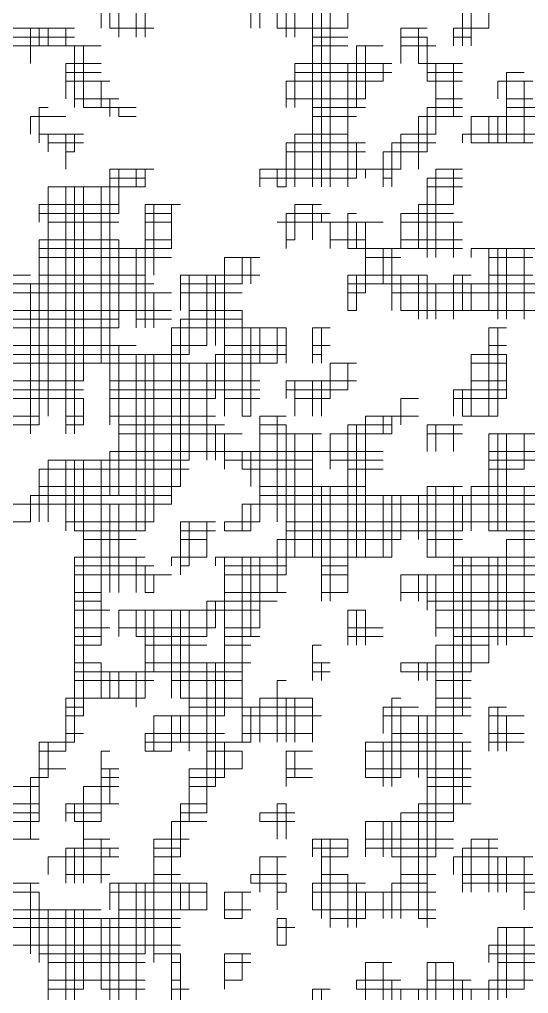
# Model space of a CAD drawing. Header units: millimetres. Extents: x 13268 to 164478, y 289082 to 363688.
# Drawn here: x 82466 to 83671, y 348846 to 351152 of the extents above; entities that cross this region are included whole.
import ezdxf

# ---------------------------------------------------------------- set-up
doc = ezdxf.new("R2010")
doc.units = ezdxf.units.MM

# ---------------------------------------------------------------- blocks, each defined once
blk = doc.blocks.new('A$C010A7659')
at = {"lineweight": 0}
for points in [[(2086.64, 2600.02), (2086.64, 2368.17)], [(2061.8, 2583.46), (2061.8, 2508.94)], [(2078.36, 2583.46), (2078.36, 2368.17)], [(2078.36, 2583.46), (2078.36, 2508.94)], [(2020.4, 2575.18), (2020.4, 2517.22)], [(2028.68, 2575.18), (2028.68, 2517.22)], [(2028.68, 2575.18), (2028.68, 2517.22)], [(2045.24, 2575.18), (2045.24, 2517.22)], [(2053.52, 2575.18), (2053.52, 2508.94)], [(2053.52, 2575.18), (2053.52, 2508.94)], [(2111.48, 2566.9), (2111.48, 2517.22)], [(2219.13, 2566.9), (2219.13, 2500.66)], [(2227.41, 2566.9), (2227.41, 2508.94)], [(2227.41, 2566.9), (2227.41, 2500.66)], [(2243.97, 2566.9), (2243.97, 2517.22)], [(2086.64, 2550.34), (2086.64, 2368.17)], [(2094.92, 2550.34), (2094.92, 2368.17)], [(1879.64, 2542.06), (1879.64, 2517.22)], [(1887.92, 2542.06), (1887.92, 2517.22)], [(1896.2, 2542.06), (1896.2, 2508.94)], [(1896.2, 2542.06), (1896.2, 2508.94)], [(1912.76, 2542.06), (1912.76, 2508.94)], [(1921.04, 2542.06), (1921.04, 2517.22)], [(1921.04, 2542.06), (1921.04, 2508.94)], [(1763.71, 2517.22), (1854.79, 2517.22)], [(1763.71, 2517.22), (1813.39, 2517.22)], [(1813.39, 2517.22), (1813.39, 2484.1)], [(1821.67, 2517.22), (1821.67, 2500.66)], [(1821.67, 2517.22), (1821.67, 2500.66)], [(1829.95, 2517.22), (1829.95, 2500.66)], [(1829.95, 2517.22), (1854.79, 2517.22)], [(1846.51, 2517.22), (1846.51, 2500.66)], [(1846.51, 2517.22), (1846.51, 2500.66)], [(1887.92, 2517.22), (1929.32, 2517.22)], [(1896.2, 2517.22), (1921.04, 2517.22)], [(2045.24, 2517.22), (2111.48, 2517.22)], [(2053.52, 2517.22), (2111.48, 2517.22)], [(2161.17, 2517.22), (2161.17, 2484.1)], [(2161.17, 2517.22), (2161.17, 2500.66)], [(2161.17, 2517.22), (2186.01, 2517.22)], [(2177.73, 2517.22), (2177.73, 2484.1)], [(2210.85, 2517.22), (2210.85, 2500.66)], [(2210.85, 2517.22), (2243.97, 2517.22)], [(2210.85, 2517.22), (2243.97, 2517.22)], [(1788.55, 2508.94), (1854.79, 2508.94)], [(2078.36, 2508.94), (2111.48, 2508.94)], [(2161.17, 2508.94), (2186.01, 2508.94)], [(2186.01, 2508.94), (2186.01, 2484.1)], [(2210.85, 2508.94), (2227.41, 2508.94)], [(1796.83, 2500.66), (1821.67, 2500.66)], [(1796.83, 2500.66), (1854.79, 2500.66)], [(1854.79, 2500.66), (1854.79, 2442.7)], [(1854.79, 2500.66), (1879.64, 2500.66)], [(1863.07, 2500.66), (1863.07, 2442.7)], [(1863.07, 2500.66), (1863.07, 2442.7)], [(2078.36, 2500.66), (2078.36, 2442.7)], [(2078.36, 2500.66), (2111.48, 2500.66)], [(2078.36, 2500.66), (2111.48, 2500.66)], [(2119.77, 2500.66), (2119.77, 2442.7)], [(2119.77, 2500.66), (2144.61, 2500.66)], [(2128.05, 2500.66), (2128.05, 2467.54)], [(2128.05, 2500.66), (2128.05, 2450.98)], [(2161.17, 2500.66), (2194.29, 2500.66)], [(2161.17, 2500.66), (2194.29, 2500.66)], [(2186.01, 2500.66), (2186.01, 2467.54)], [(1846.51, 2484.1), (1846.51, 2450.98)], [(1846.51, 2484.1), (1879.64, 2484.1)], [(1846.51, 2484.1), (1879.64, 2484.1)], [(2061.8, 2484.1), (2061.8, 2442.7)], [(2061.8, 2484.1), (2152.89, 2484.1)], [(2061.8, 2484.1), (2111.48, 2484.1)], [(2111.48, 2484.1), (2111.48, 2434.42)], [(2111.48, 2484.1), (2111.48, 2368.17)], [(2111.48, 2484.1), (2152.89, 2484.1)], [(2144.61, 2484.1), (2144.61, 2467.54)], [(2177.73, 2484.1), (2219.13, 2484.1)], [(2186.01, 2484.1), (2219.13, 2484.1)], [(2194.29, 2484.1), (2194.29, 2417.86)], [(2210.85, 2484.1), (2210.85, 2434.42)], [(2210.85, 2484.1), (2210.85, 2434.42)], [(1846.51, 2475.82), (1846.51, 2450.98)], [(1846.51, 2475.82), (1879.64, 2475.82)], [(2061.8, 2475.82), (2152.89, 2475.82)], [(2186.01, 2475.82), (2219.13, 2475.82)], [(2260.53, 2475.82), (2260.53, 2409.58)], [(2260.53, 2475.82), (2260.53, 2442.7)], [(2260.53, 2475.82), (2277.09, 2475.82)], [(1846.51, 2467.54), (1887.92, 2467.54)], [(1846.51, 2467.54), (1879.64, 2467.54)], [(1879.64, 2467.54), (1879.64, 2442.7)], [(1879.64, 2467.54), (1879.64, 2442.7)], [(2053.52, 2467.54), (2053.52, 2442.7)], [(2053.52, 2467.54), (2128.05, 2467.54)], [(2061.8, 2467.54), (2144.61, 2467.54)], [(2186.01, 2467.54), (2219.13, 2467.54)], [(2194.29, 2467.54), (2219.13, 2467.54)], [(2252.25, 2467.54), (2252.25, 2450.98)], [(2252.25, 2467.54), (2285.37, 2467.54)], [(2252.25, 2467.54), (2285.37, 2467.54)], [(2277.09, 2467.54), (2277.09, 2409.58)], [(1854.79, 2450.98), (1896.2, 2450.98)], [(1887.92, 2450.98), (1887.92, 2434.42)], [(2053.52, 2450.98), (2128.05, 2450.98)], [(2194.29, 2450.98), (2219.13, 2450.98)], [(2260.53, 2450.98), (2285.37, 2450.98)], [(1813.39, 2434.42), (1813.39, 2417.86)], [(1813.39, 2434.42), (1829.95, 2434.42)], [(1813.39, 2434.42), (1846.51, 2434.42)], [(1821.67, 2442.7), (1821.67, 2409.58)], [(1821.67, 2442.7), (1821.67, 2409.58)], [(1821.67, 2442.7), (1829.95, 2442.7)], [(1821.67, 2442.7), (1829.95, 2442.7)], [(1863.07, 2442.7), (1896.2, 2442.7)], [(1887.92, 2442.7), (1912.76, 2442.7)], [(1896.2, 2442.7), (1896.2, 2434.42)], [(1896.2, 2442.7), (1896.2, 2434.42)], [(1896.2, 2434.42), (1912.76, 2434.42)], [(2078.36, 2442.7), (2119.77, 2442.7)], [(2078.36, 2442.7), (2128.05, 2442.7)], [(2078.36, 2434.42), (2078.36, 2368.17)], [(2078.36, 2434.42), (2111.48, 2434.42)], [(2078.36, 2434.42), (2119.77, 2434.42)], [(2177.73, 2434.42), (2177.73, 2384.74)], [(2177.73, 2434.42), (2210.85, 2434.42)], [(2186.01, 2442.7), (2186.01, 2409.58)], [(2186.01, 2442.7), (2219.13, 2442.7)], [(2186.01, 2442.7), (2219.13, 2442.7)], [(2186.01, 2434.42), (2186.01, 2401.3)], [(2186.01, 2434.42), (2219.13, 2434.42)], [(2227.41, 2434.42), (2227.41, 2409.58)], [(2227.41, 2434.42), (2227.41, 2409.58)], [(2227.41, 2434.42), (2351.61, 2434.42)], [(2243.97, 2434.42), (2243.97, 2409.58)], [(2243.97, 2434.42), (2243.97, 2409.58)], [(2252.25, 2434.42), (2252.25, 2409.58)], [(2260.53, 2442.7), (2318.49, 2442.7)], [(2260.53, 2442.7), (2285.37, 2442.7)], [(2260.53, 2434.42), (2260.53, 2409.58)], [(2260.53, 2434.42), (2326.77, 2434.42)], [(1821.67, 2417.86), (1863.07, 2417.86)], [(1829.95, 2417.86), (1829.95, 2401.3)], [(1846.51, 2417.86), (1846.51, 2384.74)], [(1846.51, 2417.86), (1846.51, 2384.74)], [(1854.79, 2417.86), (1854.79, 2401.3)], [(2061.8, 2417.86), (2061.8, 2368.17)], [(2061.8, 2417.86), (2111.48, 2417.86)], [(2161.17, 2417.86), (2161.17, 2384.74)], [(2161.17, 2417.86), (2194.29, 2417.86)], [(2219.13, 2417.86), (2219.13, 2409.58)], [(2219.13, 2417.86), (2351.61, 2417.86)], [(1829.95, 2409.58), (1863.07, 2409.58)], [(1829.95, 2409.58), (1863.07, 2409.58)], [(2053.52, 2409.58), (2053.52, 2368.17)], [(2053.52, 2409.58), (2053.52, 2368.17)], [(2053.52, 2409.58), (2128.05, 2409.58)], [(2053.52, 2409.58), (2119.77, 2409.58)], [(2111.48, 2409.58), (2111.48, 2368.17)], [(2119.77, 2409.58), (2119.77, 2376.46)], [(2152.89, 2409.58), (2152.89, 2376.46)], [(2152.89, 2409.58), (2161.17, 2409.58)], [(2161.17, 2409.58), (2186.01, 2409.58)], [(2161.17, 2409.58), (2194.29, 2409.58)], [(2227.41, 2409.58), (2285.37, 2409.58)], [(1846.51, 2401.3), (1854.79, 2401.3)], [(2053.52, 2401.3), (2128.05, 2401.3)], [(2144.61, 2401.3), (2144.61, 2368.17)], [(2144.61, 2401.3), (2161.17, 2401.3)], [(2152.89, 2401.3), (2152.89, 2368.17)], [(2161.17, 2401.3), (2186.01, 2401.3)], [(1887.92, 2384.74), (1887.92, 2144.61)], [(1887.92, 2384.74), (1929.32, 2384.74)], [(1896.2, 2384.74), (1896.2, 2351.61)], [(1896.2, 2384.74), (1896.2, 2343.33)], [(1896.2, 2384.74), (1921.04, 2384.74)], [(1912.76, 2384.74), (1912.76, 2368.17)], [(1921.04, 2384.74), (1921.04, 2376.46)], [(1921.04, 2384.74), (1921.04, 2368.17)], [(2028.68, 2384.74), (2028.68, 2368.17)], [(2028.68, 2384.74), (2128.05, 2384.74)], [(2045.24, 2384.74), (2045.24, 2368.17)], [(2045.24, 2384.74), (2128.05, 2384.74)], [(2128.05, 2384.74), (2128.05, 2376.46)], [(2128.05, 2384.74), (2161.17, 2384.74)], [(2128.05, 2384.74), (2161.17, 2384.74)], [(2194.29, 2384.74), (2194.29, 2301.93)], [(2194.29, 2384.74), (2219.13, 2384.74)], [(2210.85, 2384.74), (2210.85, 2351.61)], [(2210.85, 2384.74), (2210.85, 2351.61)], [(1887.92, 2376.46), (1921.04, 2376.46)], [(2028.68, 2376.46), (2119.77, 2376.46)], [(2144.61, 2376.46), (2152.89, 2376.46)], [(2186.01, 2376.46), (2186.01, 2301.93)], [(2186.01, 2376.46), (2219.13, 2376.46)], [(1829.95, 2368.17), (1829.95, 2152.89)], [(1829.95, 2368.17), (1912.76, 2368.17)], [(1846.51, 2368.17), (1846.51, 2136.33)], [(1846.51, 2368.17), (1846.51, 2144.61)], [(1846.51, 2368.17), (1921.04, 2368.17)], [(1854.79, 2368.17), (1854.79, 2177.73)], [(1863.07, 2368.17), (1863.07, 2202.57)], [(1863.07, 2368.17), (1863.07, 2186.01)], [(1879.64, 2368.17), (1879.64, 2202.57)], [(1879.64, 2368.17), (1879.64, 2202.57)], [(2045.24, 2368.17), (2053.52, 2368.17)], [(2186.01, 2368.17), (2186.01, 2310.21)], [(2186.01, 2368.17), (2219.13, 2368.17)], [(2186.01, 2368.17), (2219.13, 2368.17)], [(1821.67, 2351.61), (1821.67, 2335.05)], [(1821.67, 2351.61), (1821.67, 2343.33)], [(1821.67, 2351.61), (1896.2, 2351.61)], [(1821.67, 2351.61), (1896.2, 2351.61)], [(1921.04, 2351.61), (1921.04, 2285.37)], [(1921.04, 2351.61), (1954.16, 2351.61)], [(1929.32, 2351.61), (1929.32, 2285.37)], [(1929.32, 2351.61), (1954.16, 2351.61)], [(1945.88, 2351.61), (1945.88, 2343.33)], [(1945.88, 2351.61), (1945.88, 2310.21)], [(2061.8, 2351.61), (2061.8, 2318.49)], [(2061.8, 2351.61), (2086.64, 2351.61)], [(2078.36, 2351.61), (2078.36, 2318.49)], [(2078.36, 2351.61), (2078.36, 2318.49)], [(2177.73, 2351.61), (2177.73, 2310.21)], [(2177.73, 2351.61), (2210.85, 2351.61)], [(2177.73, 2351.61), (2210.85, 2351.61)], [(1821.67, 2343.33), (1896.2, 2343.33)], [(1921.04, 2343.33), (1921.04, 2235.69)], [(1921.04, 2343.33), (1945.88, 2343.33)], [(2053.52, 2343.33), (2053.52, 2310.21)], [(2053.52, 2343.33), (2053.52, 2318.49)], [(2053.52, 2343.33), (2094.92, 2343.33)], [(2086.64, 2343.33), (2086.64, 2335.05)], [(2086.64, 2343.33), (2086.64, 2335.05)], [(2111.48, 2343.33), (2111.48, 2310.21)], [(2111.48, 2343.33), (2111.48, 2310.21)], [(2111.48, 2343.33), (2119.77, 2343.33)], [(2161.17, 2343.33), (2161.17, 2310.21)], [(2161.17, 2343.33), (2210.85, 2343.33)], [(1829.95, 2335.05), (1896.2, 2335.05)], [(1829.95, 2335.05), (1896.2, 2335.05)], [(1921.04, 2335.05), (1945.88, 2335.05)], [(1921.04, 2335.05), (1945.88, 2335.05)], [(2045.24, 2335.05), (2128.05, 2335.05)], [(2053.52, 2335.05), (2086.64, 2335.05)], [(2094.92, 2335.05), (2094.92, 2310.21)], [(2094.92, 2335.05), (2144.61, 2335.05)], [(2119.77, 2335.05), (2119.77, 2310.21)], [(2128.05, 2335.05), (2128.05, 2318.49)], [(2128.05, 2335.05), (2128.05, 2268.81)], [(2161.17, 2335.05), (2161.17, 2310.21)], [(2161.17, 2335.05), (2219.13, 2335.05)], [(2161.17, 2335.05), (2210.85, 2335.05)], [(2210.85, 2335.05), (2210.85, 2301.93)], [(2210.85, 2335.05), (2210.85, 2301.93)], [(1821.67, 2318.49), (1821.67, 2152.89)], [(1821.67, 2318.49), (1896.2, 2318.49)], [(1896.2, 2318.49), (1896.2, 2235.69)], [(1921.04, 2318.49), (1945.88, 2318.49)], [(2053.52, 2318.49), (2061.8, 2318.49)], [(2094.92, 2318.49), (2128.05, 2318.49)], [(2161.17, 2318.49), (2219.13, 2318.49)], [(1821.67, 2310.21), (1821.67, 2285.37)], [(1821.67, 2310.21), (1945.88, 2310.21)], [(1821.67, 2310.21), (1945.88, 2310.21)], [(1896.2, 2310.21), (1896.2, 2243.97)], [(1912.76, 2310.21), (1912.76, 2235.69)], [(2111.48, 2310.21), (2128.05, 2310.21)], [(2128.05, 2310.21), (2128.05, 2277.09)], [(2128.05, 2310.21), (2161.17, 2310.21)], [(2144.61, 2310.21), (2144.61, 2277.09)], [(2152.89, 2310.21), (2152.89, 2252.25)], [(2152.89, 2310.21), (2152.89, 2277.09)], [(2161.17, 2310.21), (2219.13, 2310.21)], [(2186.01, 2310.21), (2219.13, 2310.21)], [(2227.41, 2310.21), (2227.41, 2301.93)], [(2227.41, 2310.21), (2310.21, 2310.21)], [(2243.97, 2310.21), (2243.97, 2252.25)], [(2243.97, 2310.21), (2243.97, 2285.37)], [(2243.97, 2310.21), (2318.49, 2310.21)], [(2252.25, 2310.21), (2252.25, 2243.97)], [(2260.53, 2310.21), (2260.53, 2243.97)], [(2260.53, 2310.21), (2260.53, 2243.97)], [(2277.09, 2310.21), (2277.09, 2243.97)], [(1821.67, 2301.93), (1945.88, 2301.93)], [(1995.56, 2301.93), (1995.56, 2152.89)], [(1995.56, 2301.93), (1995.56, 2169.45)], [(1995.56, 2301.93), (2028.68, 2301.93)], [(2012.12, 2301.93), (2012.12, 2277.09)], [(2012.12, 2301.93), (2012.12, 2277.09)], [(2020.4, 2301.93), (2020.4, 2277.09)], [(2128.05, 2301.93), (2161.17, 2301.93)], [(2243.97, 2301.93), (2285.37, 2301.93)], [(1747.15, 2285.37), (1813.39, 2285.37)], [(1821.67, 2285.37), (1921.04, 2285.37)], [(1821.67, 2285.37), (1921.04, 2285.37)], [(1954.16, 2285.37), (1954.16, 2252.25)], [(1954.16, 2285.37), (2028.68, 2285.37)], [(1962.44, 2285.37), (1962.44, 2210.85)], [(1979, 2285.37), (1979, 2219.13)], [(1979, 2285.37), (1979, 2219.13)], [(1987.28, 2285.37), (1987.28, 2219.13)], [(1987.28, 2285.37), (2028.68, 2285.37)], [(2111.48, 2285.37), (2111.48, 2252.25)], [(2111.48, 2285.37), (2186.01, 2285.37)], [(2119.77, 2285.37), (2119.77, 2252.25)], [(2119.77, 2285.37), (2161.17, 2285.37)], [(2161.17, 2285.37), (2161.17, 2252.25)], [(2161.17, 2285.37), (2161.17, 2252.25)], [(2177.73, 2285.37), (2177.73, 2243.97)], [(2186.01, 2285.37), (2186.01, 2243.97)], [(2210.85, 2285.37), (2210.85, 2252.25)], [(2210.85, 2285.37), (2210.85, 2243.97)], [(2210.85, 2285.37), (2227.41, 2285.37)], [(2219.13, 2285.37), (2219.13, 2252.25)], [(2243.97, 2285.37), (2285.37, 2285.37)], [(2243.97, 2285.37), (2285.37, 2285.37)], [(1556.7, 2277.09), (1929.32, 2277.09)], [(1747.15, 2277.09), (1921.04, 2277.09)], [(1813.39, 2277.09), (1813.39, 2136.33)], [(1821.67, 2277.09), (1821.67, 2144.61)], [(1921.04, 2277.09), (1921.04, 2235.69)], [(1954.16, 2277.09), (2012.12, 2277.09)], [(1954.16, 2277.09), (2012.12, 2277.09)], [(2111.48, 2277.09), (2111.48, 2252.25)], [(2111.48, 2277.09), (2128.05, 2277.09)], [(2111.48, 2277.09), (2227.41, 2277.09)], [(2152.89, 2277.09), (2318.49, 2277.09)], [(2186.01, 2277.09), (2186.01, 2243.97)], [(2194.29, 2277.09), (2194.29, 2243.97)], [(2227.41, 2277.09), (2227.41, 2252.25)], [(2227.41, 2277.09), (2227.41, 2252.25)], [(2243.97, 2277.09), (2243.97, 2252.25)], [(2243.97, 2277.09), (2293.65, 2277.09)], [(1664.35, 2268.81), (1945.88, 2268.81)], [(1929.32, 2268.81), (1929.32, 2235.69)], [(1954.16, 2268.81), (2012.12, 2268.81)], [(2111.48, 2268.81), (2128.05, 2268.81)], [(2152.89, 2268.81), (2318.49, 2268.81)], [(1664.35, 2252.25), (1945.88, 2252.25)], [(1722.31, 2252.25), (1945.88, 2252.25)], [(1962.44, 2252.25), (2012.12, 2252.25)], [(1962.44, 2252.25), (2012.12, 2252.25)], [(2012.12, 2252.25), (2012.12, 2152.89)], [(2111.48, 2252.25), (2119.77, 2252.25)], [(2161.17, 2252.25), (2318.49, 2252.25)], [(2177.73, 2252.25), (2210.85, 2252.25)], [(2252.25, 2252.25), (2318.49, 2252.25)], [(1730.59, 2243.97), (1896.2, 2243.97)], [(1912.76, 2243.97), (1945.88, 2243.97)], [(1954.16, 2243.97), (1954.16, 2103.2)], [(1954.16, 2243.97), (1954.16, 2086.64)], [(1954.16, 2243.97), (2012.12, 2243.97)], [(1788.55, 2235.69), (1896.2, 2235.69)], [(1788.55, 2235.69), (1896.2, 2235.69)], [(1945.88, 2235.69), (1945.88, 2078.36)], [(1945.88, 2235.69), (2053.52, 2235.69)], [(1945.88, 2235.69), (2012.12, 2235.69)], [(2012.12, 2235.69), (2012.12, 2152.89)], [(2020.4, 2235.69), (2020.4, 2152.89)], [(2028.68, 2235.69), (2028.68, 2202.57)], [(2028.68, 2235.69), (2028.68, 2202.57)], [(2045.24, 2235.69), (2045.24, 2202.57)], [(2053.52, 2235.69), (2053.52, 2202.57)], [(2078.36, 2235.69), (2078.36, 2202.57)], [(2078.36, 2235.69), (2094.92, 2235.69)], [(2086.64, 2235.69), (2086.64, 2210.85)], [(2086.64, 2235.69), (2086.64, 2202.57)], [(2243.97, 2235.69), (2243.97, 2152.89)], [(2243.97, 2235.69), (2260.53, 2235.69)], [(2252.25, 2235.69), (2252.25, 2152.89)], [(1796.83, 2219.13), (1912.76, 2219.13)], [(1896.2, 2219.13), (1896.2, 2078.36)], [(1896.2, 2219.13), (1896.2, 2136.33)], [(1945.88, 2219.13), (1979, 2219.13)], [(1995.56, 2219.13), (2053.52, 2219.13)], [(2078.36, 2219.13), (2078.36, 2202.57)], [(2078.36, 2219.13), (2094.92, 2219.13)], [(2243.97, 2219.13), (2243.97, 2152.89)], [(2243.97, 2219.13), (2260.53, 2219.13)], [(1796.83, 2210.85), (1962.44, 2210.85)], [(1796.83, 2210.85), (1921.04, 2210.85)], [(1912.76, 2210.85), (1912.76, 2045.24)], [(1921.04, 2210.85), (1921.04, 2053.52)], [(1921.04, 2210.85), (1921.04, 2045.24)], [(1929.32, 2210.85), (1929.32, 2053.52)], [(1945.88, 2210.85), (1945.88, 2070.08)], [(1945.88, 2210.85), (1962.44, 2210.85)], [(1987.28, 2210.85), (1987.28, 2169.45)], [(1987.28, 2210.85), (2053.52, 2210.85)], [(1995.56, 2210.85), (2053.52, 2210.85)], [(2078.36, 2210.85), (2086.64, 2210.85)], [(2078.36, 2210.85), (2086.64, 2210.85)], [(2227.41, 2210.85), (2227.41, 2152.89)], [(2227.41, 2210.85), (2260.53, 2210.85)], [(2243.97, 2210.85), (2260.53, 2210.85)], [(2260.53, 2210.85), (2260.53, 2169.45)], [(1788.55, 2202.57), (1863.07, 2202.57)], [(1796.83, 2202.57), (2045.24, 2202.57)], [(1887.92, 2202.57), (2028.68, 2202.57)], [(1962.44, 2202.57), (1962.44, 2111.48)], [(1979, 2202.57), (1979, 2152.89)], [(1979, 2202.57), (1979, 2111.48)], [(2094.92, 2202.57), (2094.92, 2169.45)], [(2094.92, 2202.57), (2119.77, 2202.57)], [(2111.48, 2202.57), (2111.48, 2177.73)], [(2111.48, 2202.57), (2111.48, 2177.73)], [(2111.48, 2202.57), (2119.77, 2202.57)], [(2227.41, 2202.57), (2227.41, 2152.89)], [(2227.41, 2202.57), (2260.53, 2202.57)], [(2227.41, 2202.57), (2260.53, 2202.57)], [(1631.23, 2177.73), (1863.07, 2177.73)], [(1780.27, 2177.73), (1854.79, 2177.73)], [(1788.55, 2186.01), (1863.07, 2186.01)], [(1854.79, 2177.73), (1854.79, 2136.33)], [(1887.92, 2186.01), (2028.68, 2186.01)], [(1887.92, 2177.73), (2028.68, 2177.73)], [(1887.92, 2177.73), (2028.68, 2177.73)], [(2053.52, 2186.01), (2053.52, 2169.45)], [(2053.52, 2186.01), (2053.52, 2169.45)], [(2053.52, 2186.01), (2119.77, 2186.01)], [(2053.52, 2177.73), (2111.48, 2177.73)], [(2053.52, 2177.73), (2111.48, 2177.73)], [(2061.8, 2186.01), (2061.8, 2152.89)], [(2078.36, 2186.01), (2078.36, 2152.89)], [(2078.36, 2186.01), (2078.36, 2152.89)], [(2086.64, 2186.01), (2086.64, 2152.89)], [(2086.64, 2186.01), (2086.64, 2152.89)], [(2210.85, 2177.73), (2210.85, 2152.89)], [(2210.85, 2177.73), (2260.53, 2177.73)], [(2210.85, 2177.73), (2260.53, 2177.73)], [(2219.13, 2177.73), (2219.13, 2152.89)], [(2227.41, 2186.01), (2260.53, 2186.01)], [(1631.23, 2169.45), (1863.07, 2169.45)], [(1863.07, 2169.45), (1863.07, 2144.61)], [(1887.92, 2169.45), (1987.28, 2169.45)], [(1995.56, 2169.45), (2028.68, 2169.45)], [(2061.8, 2169.45), (2094.92, 2169.45)], [(2161.17, 2169.45), (2161.17, 2144.61)], [(2161.17, 2169.45), (2161.17, 2144.61)], [(2161.17, 2169.45), (2177.73, 2169.45)], [(2210.85, 2169.45), (2260.53, 2169.45)], [(1614.66, 2152.89), (1821.67, 2152.89)], [(1796.83, 2152.89), (1821.67, 2152.89)], [(1846.51, 2152.89), (1863.07, 2152.89)], [(1846.51, 2152.89), (1863.07, 2152.89)], [(1887.92, 2152.89), (1987.28, 2152.89)], [(1887.92, 2152.89), (1979, 2152.89)], [(1979, 2152.89), (1979, 2111.48)], [(2012.12, 2152.89), (2020.4, 2152.89)], [(2028.68, 2152.89), (2028.68, 2053.52)], [(2028.68, 2152.89), (2028.68, 2078.36)], [(2028.68, 2152.89), (2053.52, 2152.89)], [(2045.24, 2152.89), (2045.24, 2053.52)], [(2128.05, 2152.89), (2128.05, 2086.64)], [(2128.05, 2152.89), (2128.05, 2020.4)], [(2128.05, 2152.89), (2177.73, 2152.89)], [(2128.05, 2152.89), (2177.73, 2152.89)], [(2144.61, 2152.89), (2144.61, 2136.33)], [(2152.89, 2152.89), (2152.89, 2144.61)], [(2152.89, 2152.89), (2152.89, 2136.33)], [(2219.13, 2152.89), (2252.25, 2152.89)], [(1796.83, 2144.61), (1821.67, 2144.61)], [(1846.51, 2144.61), (1863.07, 2144.61)], [(1896.2, 2144.61), (1995.56, 2144.61)], [(1987.28, 2144.61), (1987.28, 2111.48)], [(2028.68, 2144.61), (2053.52, 2144.61)], [(2053.52, 2144.61), (2053.52, 2003.84)], [(2111.48, 2144.61), (2111.48, 2012.12)], [(2111.48, 2144.61), (2152.89, 2144.61)], [(2119.77, 2144.61), (2119.77, 2020.4)], [(2186.01, 2144.61), (2186.01, 2119.76)], [(2186.01, 2144.61), (2219.13, 2144.61)], [(2194.29, 2144.61), (2194.29, 2119.76)], [(2210.85, 2144.61), (2210.85, 2119.76)], [(2210.85, 2144.61), (2210.85, 2119.76)], [(1896.2, 2136.33), (1896.2, 2078.36)], [(1896.2, 2136.33), (2012.12, 2136.33)], [(1896.2, 2136.33), (1995.56, 2136.33)], [(1995.56, 2136.33), (1995.56, 2103.2)], [(1995.56, 2136.33), (1995.56, 2103.2)], [(2028.68, 2136.33), (2086.64, 2136.33)], [(2028.68, 2136.33), (2078.36, 2136.33)], [(2053.52, 2136.33), (2053.52, 2012.12)], [(2061.8, 2136.33), (2061.8, 2020.4)], [(2078.36, 2136.33), (2078.36, 2119.76)], [(2078.36, 2136.33), (2078.36, 2020.4)], [(2094.92, 2136.33), (2094.92, 2103.2)], [(2094.92, 2136.33), (2144.61, 2136.33)], [(2111.48, 2136.33), (2111.48, 2103.2)], [(2111.48, 2136.33), (2152.89, 2136.33)], [(2186.01, 2136.33), (2219.13, 2136.33)], [(2186.01, 2136.33), (2219.13, 2136.33)], [(2243.97, 2136.33), (2243.97, 2045.24)], [(2243.97, 2136.33), (2417.86, 2136.33)], [(2252.25, 2136.33), (2252.25, 2045.24)], [(2260.53, 2136.33), (2260.53, 2045.24)], [(2260.53, 2136.33), (2260.53, 2045.24)], [(2277.09, 2136.33), (2277.09, 2103.2)], [(1887.92, 2119.76), (1887.92, 2078.36)], [(1887.92, 2119.76), (2078.36, 2119.76)], [(1887.92, 2119.76), (2012.12, 2119.76)], [(2012.12, 2119.76), (2012.12, 2103.2)], [(2012.12, 2119.76), (2012.12, 2103.2)], [(2020.4, 2119.76), (2020.4, 2086.64)], [(2028.68, 2119.76), (2086.64, 2119.76)], [(2086.64, 2119.76), (2144.61, 2119.76)], [(2094.92, 2119.76), (2144.61, 2119.76)], [(2243.97, 2119.76), (2243.97, 2045.24)], [(2243.97, 2119.76), (2326.77, 2119.76)], [(2243.97, 2119.76), (2326.77, 2119.76)], [(1829.95, 2111.48), (1829.95, 2053.52)], [(1829.95, 2111.48), (1962.44, 2111.48)], [(1846.51, 2111.48), (1846.51, 2045.24)], [(1846.51, 2111.48), (1846.51, 2053.52)], [(1854.79, 2111.48), (1854.79, 2045.24)], [(1863.07, 2111.48), (1863.07, 1879.64)], [(1863.07, 2111.48), (1863.07, 1871.35)], [(1879.64, 2111.48), (1879.64, 2078.36)], [(1879.64, 2111.48), (1879.64, 1937.6)], [(1995.56, 2111.48), (2078.36, 2111.48)], [(2094.92, 2111.48), (2144.61, 2111.48)], [(2243.97, 2111.48), (2318.49, 2111.48)], [(1821.67, 2103.2), (1821.67, 2053.52)], [(1821.67, 2103.2), (1954.16, 2103.2)], [(1821.67, 2103.2), (1962.44, 2103.2)], [(2012.12, 2103.2), (2078.36, 2103.2)], [(2020.4, 2103.2), (2078.36, 2103.2)], [(2111.48, 2103.2), (2144.61, 2103.2)], [(2111.48, 2103.2), (2144.61, 2103.2)], [(2243.97, 2103.2), (2277.09, 2103.2)], [(2243.97, 2103.2), (2277.09, 2103.2)], [(1821.67, 2086.64), (1821.67, 2070.08)], [(1821.67, 2086.64), (1954.16, 2086.64)], [(2028.68, 2086.64), (2128.05, 2086.64)], [(2078.36, 2086.64), (2078.36, 2020.4)], [(2086.64, 2086.64), (2086.64, 1979)], [(2086.64, 2086.64), (2086.64, 2012.12)], [(2094.92, 2086.64), (2094.92, 1979)], [(2111.48, 2086.64), (2111.48, 1987.28)], [(2186.01, 2086.64), (2186.01, 2020.4)], [(2186.01, 2086.64), (2219.13, 2086.64)], [(2194.29, 2086.64), (2194.29, 2020.4)], [(2210.85, 2086.64), (2210.85, 1780.27)], [(2210.85, 2086.64), (2210.85, 2020.4)], [(2227.41, 2086.64), (2227.41, 2045.24)], [(2227.41, 2086.64), (2417.86, 2086.64)], [(2277.09, 2086.64), (2277.09, 1945.88)], [(1813.39, 2078.36), (1813.39, 2053.52)], [(1813.39, 2078.36), (1879.64, 2078.36)], [(1821.67, 2078.36), (1896.2, 2078.36)], [(1896.2, 2078.36), (1945.88, 2078.36)], [(1912.76, 2078.36), (1945.88, 2078.36)], [(2028.68, 2078.36), (2417.86, 2078.36)], [(2028.68, 2078.36), (2144.61, 2078.36)], [(2128.05, 2078.36), (2128.05, 2020.4)], [(2144.61, 2078.36), (2144.61, 2020.4)], [(2152.89, 2078.36), (2152.89, 2020.4)], [(2152.89, 2078.36), (2152.89, 2020.4)], [(2161.17, 2078.36), (2161.17, 2036.96)], [(2161.17, 2078.36), (2161.17, 2036.96)], [(2177.73, 2078.36), (2177.73, 2036.96)], [(2186.01, 2078.36), (2186.01, 2020.4)], [(2186.01, 2078.36), (2417.86, 2078.36)], [(2219.13, 2078.36), (2219.13, 2045.24)], [(2227.41, 2078.36), (2227.41, 2045.24)], [(1788.55, 2070.08), (1821.67, 2070.08)], [(1821.67, 2070.08), (1945.88, 2070.08)], [(1879.64, 2070.08), (1879.64, 1987.28)], [(1887.92, 2070.08), (1887.92, 1987.28)], [(1896.2, 2070.08), (1896.2, 1987.28)], [(1896.2, 2070.08), (1896.2, 1987.28)], [(2012.12, 2070.08), (2012.12, 2045.24)], [(2012.12, 2070.08), (2417.86, 2070.08)], [(2020.4, 2070.08), (2020.4, 2045.24)], [(2028.68, 2070.08), (2028.68, 2053.52)], [(1788.55, 2053.52), (1813.39, 2053.52)], [(1846.51, 2053.52), (1921.04, 2053.52)], [(1846.51, 2053.52), (1929.32, 2053.52)], [(1954.16, 2053.52), (1954.16, 2003.84)], [(1954.16, 2053.52), (1987.28, 2053.52)], [(1954.16, 2053.52), (1987.28, 2053.52)], [(1962.44, 2053.52), (1962.44, 2012.12)], [(1979, 2053.52), (1979, 2045.24)], [(1979, 2053.52), (1979, 2020.4)], [(1995.56, 2053.52), (1995.56, 2045.24)], [(1995.56, 2053.52), (2028.68, 2053.52)], [(1995.56, 2053.52), (2028.68, 2053.52)], [(2012.12, 2053.52), (2012.12, 2045.24)], [(2053.52, 2053.52), (2417.86, 2053.52)], [(2053.52, 2053.52), (2417.86, 2053.52)], [(1854.79, 2045.24), (1921.04, 2045.24)], [(1863.07, 2045.24), (1912.76, 2045.24)], [(1954.16, 2045.24), (1979, 2045.24)], [(1954.16, 2045.24), (1987.28, 2045.24)], [(1995.56, 2045.24), (2020.4, 2045.24)], [(2053.52, 2045.24), (2219.13, 2045.24)], [(2053.52, 2045.24), (2219.13, 2045.24)], [(2243.97, 2045.24), (2417.86, 2045.24)], [(2277.09, 2045.24), (2409.58, 2045.24)], [(1863.07, 2036.96), (1912.76, 2036.96)], [(1954.16, 2036.96), (1954.16, 2003.84)], [(1954.16, 2036.96), (1979, 2036.96)], [(2045.24, 2036.96), (2045.24, 1987.28)], [(2045.24, 2036.96), (2161.17, 2036.96)], [(2186.01, 2036.96), (2219.13, 2036.96)], [(2260.53, 2036.96), (2260.53, 1937.6)], [(2260.53, 2036.96), (2409.58, 2036.96)], [(1854.79, 2020.4), (1854.79, 1846.51)], [(1854.79, 2020.4), (1921.04, 2020.4)], [(1863.07, 2020.4), (1912.76, 2020.4)], [(1912.76, 2020.4), (1912.76, 1987.28)], [(1945.88, 2020.4), (1945.88, 2012.12)], [(1945.88, 2020.4), (1979, 2020.4)], [(1945.88, 2020.4), (1979, 2020.4)], [(1987.28, 2020.4), (1987.28, 2012.12)], [(1987.28, 2020.4), (2061.8, 2020.4)], [(1995.56, 2020.4), (1995.56, 1871.35)], [(1995.56, 2020.4), (1995.56, 1954.16)], [(1995.56, 2020.4), (2012.12, 2020.4)], [(2012.12, 2020.4), (2012.12, 1921.04)], [(2012.12, 2020.4), (2012.12, 1846.51)], [(2020.4, 2020.4), (2020.4, 1945.88)], [(2028.68, 2020.4), (2028.68, 1970.72)], [(2028.68, 2020.4), (2028.68, 1954.16)], [(2028.68, 2020.4), (2152.89, 2020.4)], [(2086.64, 2020.4), (2119.77, 2020.4)], [(2186.01, 2020.4), (2243.97, 2020.4)], [(2210.85, 2020.4), (2351.61, 2020.4)], [(2219.13, 2020.4), (2219.13, 1871.35)], [(2227.41, 2020.4), (2227.41, 1921.04)], [(2227.41, 2020.4), (2227.41, 1912.76)], [(2243.97, 2020.4), (2243.97, 1937.6)], [(2243.97, 2020.4), (2243.97, 1921.04)], [(2252.25, 2020.4), (2252.25, 1937.6)], [(2260.53, 2020.4), (2260.53, 1937.6)], [(2260.53, 2020.4), (2351.61, 2020.4)], [(1854.79, 2012.12), (1929.32, 2012.12)], [(1854.79, 2003.84), (1945.88, 2003.84)], [(1854.79, 2003.84), (1945.88, 2003.84)], [(1921.04, 2012.12), (1921.04, 1987.28)], [(1921.04, 2012.12), (1921.04, 1987.28)], [(1929.32, 2003.84), (1929.32, 1987.28)], [(1954.16, 2012.12), (1962.44, 2012.12)], [(1995.56, 2012.12), (2053.52, 2012.12)], [(1995.56, 2003.84), (2053.52, 2003.84)], [(1995.56, 2003.84), (2053.52, 2003.84)], [(2086.64, 2012.12), (2111.48, 2012.12)], [(2086.64, 2003.84), (2086.64, 1979)], [(2086.64, 2003.84), (2111.48, 2003.84)], [(2086.64, 2003.84), (2111.48, 2003.84)], [(2161.17, 2003.84), (2161.17, 1979)], [(2161.17, 2003.84), (2161.17, 1987.28)], [(2161.17, 2003.84), (2310.21, 2003.84)], [(2161.17, 2003.84), (2186.01, 2003.84)], [(2177.73, 2003.84), (2177.73, 1979)], [(2186.01, 2003.84), (2186.01, 1970.72)], [(2186.01, 2003.84), (2186.01, 1979)], [(2194.29, 2003.84), (2194.29, 1945.88)], [(2210.85, 2012.12), (2318.49, 2012.12)], [(2210.85, 2003.84), (2210.85, 1945.88)], [(2210.85, 2003.84), (2310.21, 2003.84)], [(1854.79, 1987.28), (1879.64, 1987.28)], [(1854.79, 1987.28), (1879.64, 1987.28)], [(1921.04, 1987.28), (1929.32, 1987.28)], [(1995.56, 1987.28), (2045.24, 1987.28)], [(1995.56, 1987.28), (2053.52, 1987.28)], [(2086.64, 1987.28), (2111.48, 1987.28)], [(2086.64, 1987.28), (2111.48, 1987.28)], [(2161.17, 1987.28), (2359.89, 1987.28)], [(2161.17, 1987.28), (2351.61, 1987.28)], [(1854.79, 1979), (1879.64, 1979)], [(1979, 1979), (1979, 1945.88)], [(1979, 1979), (2045.24, 1979)], [(1987.28, 1979), (1987.28, 1954.16)], [(2186.01, 1979), (2359.89, 1979)], [(1854.79, 1970.72), (1887.92, 1970.72)], [(1854.79, 1970.72), (1887.92, 1970.72)], [(1879.64, 1970.72), (1879.64, 1945.88)], [(1896.2, 1970.72), (1896.2, 1945.88)], [(1896.2, 1970.72), (2028.68, 1970.72)], [(1912.76, 1970.72), (1912.76, 1945.88)], [(1912.76, 1970.72), (1945.88, 1970.72)], [(1921.04, 1970.72), (1921.04, 1887.92)], [(1921.04, 1970.72), (1921.04, 1945.88)], [(1929.32, 1970.72), (1929.32, 1912.76)], [(1945.88, 1970.72), (1945.88, 1887.92)], [(1945.88, 1970.72), (1945.88, 1904.48)], [(1954.16, 1970.72), (1954.16, 1887.92)], [(1954.16, 1970.72), (1954.16, 1887.92)], [(1954.16, 1970.72), (2028.68, 1970.72)], [(1962.44, 1970.72), (1962.44, 1838.23)], [(1979, 1970.72), (1979, 1945.88)], [(2111.48, 1970.72), (2111.48, 1937.6)], [(2111.48, 1970.72), (2128.05, 1970.72)], [(2119.77, 1970.72), (2119.77, 1937.6)], [(2128.05, 1970.72), (2128.05, 1937.6)], [(2194.29, 1970.72), (2359.89, 1970.72)], [(2194.29, 1970.72), (2359.89, 1970.72)], [(1854.79, 1954.16), (1887.92, 1954.16)], [(1896.2, 1954.16), (1987.28, 1954.16)], [(1995.56, 1954.16), (2028.68, 1954.16)], [(2111.48, 1954.16), (2111.48, 1945.88)], [(2111.48, 1954.16), (2144.61, 1954.16)], [(2128.05, 1954.16), (2128.05, 1937.6)], [(2194.29, 1954.16), (2293.65, 1954.16)], [(1854.79, 1945.88), (1879.64, 1945.88)], [(1854.79, 1945.88), (1879.64, 1945.88)], [(1912.76, 1945.88), (1979, 1945.88)], [(1921.04, 1945.88), (1979, 1945.88)], [(1995.56, 1945.88), (2020.4, 1945.88)], [(1995.56, 1945.88), (2028.68, 1945.88)], [(2111.48, 1945.88), (2144.61, 1945.88)], [(2111.48, 1945.88), (2144.61, 1945.88)], [(2210.85, 1945.88), (2277.09, 1945.88)], [(2210.85, 1945.88), (2285.37, 1945.88)], [(1854.79, 1937.6), (1879.64, 1937.6)], [(1921.04, 1937.6), (1979, 1937.6)], [(1995.56, 1937.6), (2020.4, 1937.6)], [(2078.36, 1937.6), (2078.36, 1904.48)], [(2078.36, 1937.6), (2086.64, 1937.6)], [(2194.29, 1937.6), (2194.29, 1738.87)], [(2194.29, 1937.6), (2243.97, 1937.6)], [(2210.85, 1937.6), (2210.85, 1771.99)], [(1854.79, 1921.04), (1879.64, 1921.04)], [(1854.79, 1921.04), (1879.64, 1921.04)], [(1854.79, 1912.76), (1929.32, 1912.76)], [(1854.79, 1912.76), (1912.76, 1912.76)], [(1879.64, 1921.04), (1879.64, 1887.92)], [(1879.64, 1912.76), (1879.64, 1887.92)], [(1887.92, 1912.76), (1887.92, 1887.92)], [(1896.2, 1912.76), (1896.2, 1887.92)], [(1896.2, 1912.76), (1896.2, 1887.92)], [(1912.76, 1912.76), (1912.76, 1879.64)], [(1921.04, 1921.04), (2012.12, 1921.04)], [(1921.04, 1921.04), (1979, 1921.04)], [(1921.04, 1912.76), (1921.04, 1887.92)], [(1921.04, 1912.76), (2012.12, 1912.76)], [(1945.88, 1912.76), (2012.12, 1912.76)], [(1979, 1921.04), (1979, 1788.55)], [(1979, 1921.04), (1979, 1780.27)], [(1987.28, 1921.04), (1987.28, 1805.11)], [(1995.56, 1921.04), (1995.56, 1871.35)], [(1995.56, 1921.04), (2020.4, 1921.04)], [(2078.36, 1921.04), (2078.36, 1912.76)], [(2078.36, 1921.04), (2094.92, 1921.04)], [(2078.36, 1921.04), (2086.64, 1921.04)], [(2078.36, 1912.76), (2086.64, 1912.76)], [(2078.36, 1912.76), (2094.92, 1912.76)], [(2086.64, 1921.04), (2086.64, 1912.76)], [(2086.64, 1921.04), (2086.64, 1904.48)], [(2161.17, 1921.04), (2161.17, 1912.76)], [(2161.17, 1921.04), (2227.41, 1921.04)], [(2161.17, 1912.76), (2227.41, 1912.76)], [(2177.73, 1921.04), (2177.73, 1904.48)], [(2177.73, 1912.76), (2227.41, 1912.76)], [(2186.01, 1921.04), (2186.01, 1904.48)], [(2186.01, 1921.04), (2186.01, 1904.48)], [(2186.01, 1921.04), (2243.97, 1921.04)], [(1854.79, 1904.48), (1929.32, 1904.48)], [(1945.88, 1904.48), (2012.12, 1904.48)], [(2045.24, 1904.48), (2045.24, 1846.51)], [(2045.24, 1904.48), (2053.52, 1904.48)], [(2194.29, 1904.48), (2227.41, 1904.48)], [(1846.51, 1887.92), (1846.51, 1838.23)], [(1846.51, 1887.92), (1879.64, 1887.92)], [(1854.79, 1887.92), (1921.04, 1887.92)], [(1912.76, 1887.92), (1921.04, 1887.92)], [(1954.16, 1887.92), (2012.12, 1887.92)], [(1962.44, 1887.92), (2012.12, 1887.92)], [(2028.68, 1887.92), (2028.68, 1846.51)], [(2028.68, 1887.92), (2028.68, 1846.51)], [(2028.68, 1887.92), (2078.36, 1887.92)], [(2028.68, 1887.92), (2061.8, 1887.92)], [(2053.52, 1887.92), (2053.52, 1846.51)], [(2053.52, 1887.92), (2053.52, 1846.51)], [(2061.8, 1887.92), (2061.8, 1846.51)], [(2078.36, 1887.92), (2078.36, 1846.51)], [(2152.89, 1887.92), (2152.89, 1805.11)], [(2152.89, 1887.92), (2152.89, 1805.11)], [(2152.89, 1887.92), (2161.17, 1887.92)], [(2194.29, 1887.92), (2227.41, 1887.92)], [(2194.29, 1887.92), (2227.41, 1887.92)], [(1846.51, 1879.64), (1863.07, 1879.64)], [(1962.44, 1879.64), (2078.36, 1879.64)], [(2012.12, 1879.64), (2012.12, 1846.51)], [(2020.4, 1879.64), (2020.4, 1846.51)], [(2144.61, 1879.64), (2144.61, 1854.79)], [(2144.61, 1879.64), (2177.73, 1879.64)], [(2161.17, 1879.64), (2161.17, 1813.39)], [(2161.17, 1879.64), (2161.17, 1813.39)], [(2194.29, 1879.64), (2227.41, 1879.64)], [(2243.97, 1879.64), (2243.97, 1838.23)], [(2243.97, 1879.64), (2260.53, 1879.64)], [(2252.25, 1879.64), (2252.25, 1838.23)], [(1846.51, 1871.35), (1846.51, 1838.23)], [(1846.51, 1871.35), (1863.07, 1871.35)], [(1846.51, 1871.35), (1863.07, 1871.35)], [(1929.32, 1871.35), (1929.32, 1838.23)], [(1929.32, 1871.35), (1995.56, 1871.35)], [(1945.88, 1871.35), (1945.88, 1838.23)], [(1945.88, 1871.35), (1945.88, 1838.23)], [(1954.16, 1871.35), (1954.16, 1846.51)], [(1954.16, 1871.35), (1954.16, 1846.51)], [(1954.16, 1871.35), (1995.56, 1871.35)], [(2012.12, 1871.35), (2086.64, 1871.35)], [(2012.12, 1871.35), (2078.36, 1871.35)], [(2078.36, 1871.35), (2078.36, 1854.79)], [(2144.61, 1871.35), (2219.13, 1871.35)], [(2144.61, 1871.35), (2186.01, 1871.35)], [(2177.73, 1871.35), (2177.73, 1813.39)], [(2186.01, 1871.35), (2186.01, 1714.03)], [(2186.01, 1871.35), (2186.01, 1813.39)], [(2194.29, 1871.35), (2227.41, 1871.35)], [(2243.97, 1871.35), (2243.97, 1846.51)], [(2243.97, 1871.35), (2277.09, 1871.35)], [(2243.97, 1871.35), (2260.53, 1871.35)], [(2260.53, 1871.35), (2260.53, 1846.51)], [(2260.53, 1871.35), (2260.53, 1838.23)], [(1846.51, 1854.79), (1863.07, 1854.79)], [(1921.04, 1854.79), (1921.04, 1838.23)], [(1921.04, 1854.79), (1995.56, 1854.79)], [(2012.12, 1854.79), (2078.36, 1854.79)], [(2152.89, 1854.79), (2219.13, 1854.79)], [(2243.97, 1854.79), (2277.09, 1854.79)], [(1821.67, 1846.51), (1821.67, 1805.11)], [(1821.67, 1846.51), (1854.79, 1846.51)], [(1829.95, 1846.51), (1829.95, 1813.39)], [(1829.95, 1846.51), (1854.79, 1846.51)], [(1921.04, 1846.51), (1921.04, 1838.23)], [(1921.04, 1846.51), (1954.16, 1846.51)], [(1921.04, 1846.51), (1995.56, 1846.51)], [(1962.44, 1846.51), (2012.12, 1846.51)], [(1995.56, 1846.51), (1995.56, 1813.39)], [(1995.56, 1846.51), (1995.56, 1813.39)], [(2012.12, 1846.51), (2020.4, 1846.51)], [(2128.05, 1846.51), (2128.05, 1813.39)], [(2128.05, 1846.51), (2227.41, 1846.51)], [(2144.61, 1846.51), (2144.61, 1805.11)], [(2144.61, 1846.51), (2219.13, 1846.51)], [(2219.13, 1846.51), (2219.13, 1788.55)], [(2243.97, 1846.51), (2260.53, 1846.51)], [(2243.97, 1846.51), (2277.09, 1846.51)], [(1821.67, 1838.23), (1821.67, 1771.99)], [(1821.67, 1838.23), (1846.51, 1838.23)], [(1821.67, 1838.23), (1846.51, 1838.23)], [(1879.64, 1838.23), (1879.64, 1780.27)], [(1879.64, 1838.23), (1879.64, 1771.99)], [(1879.64, 1838.23), (1887.92, 1838.23)], [(1921.04, 1838.23), (1945.88, 1838.23)], [(1979, 1838.23), (2012.12, 1838.23)], [(1979, 1838.23), (2012.12, 1838.23)], [(2012.12, 1838.23), (2012.12, 1821.67)], [(2053.52, 1838.23), (2053.52, 1813.39)], [(2053.52, 1838.23), (2078.36, 1838.23)], [(2061.8, 1838.23), (2061.8, 1813.39)], [(2128.05, 1838.23), (2227.41, 1838.23)], [(2128.05, 1838.23), (2227.41, 1838.23)], [(1821.67, 1821.67), (1846.51, 1821.67)], [(1879.64, 1821.67), (1896.2, 1821.67)], [(1887.92, 1821.67), (1887.92, 1788.55)], [(1962.44, 1821.67), (1962.44, 1771.99)], [(1962.44, 1821.67), (2012.12, 1821.67)], [(2053.52, 1821.67), (2053.52, 1805.11)], [(2053.52, 1821.67), (2078.36, 1821.67)], [(2128.05, 1821.67), (2227.41, 1821.67)], [(1813.39, 1813.39), (1813.39, 1755.43)], [(1813.39, 1813.39), (1829.95, 1813.39)], [(1813.39, 1813.39), (1829.95, 1813.39)], [(1879.64, 1813.39), (1896.2, 1813.39)], [(1879.64, 1813.39), (1896.2, 1813.39)], [(1962.44, 1813.39), (1995.56, 1813.39)], [(1962.44, 1813.39), (1995.56, 1813.39)], [(2053.52, 1813.39), (2078.36, 1813.39)], [(2128.05, 1813.39), (2161.17, 1813.39)], [(2144.61, 1813.39), (2161.17, 1813.39)], [(2186.01, 1813.39), (2227.41, 1813.39)], [(2186.01, 1813.39), (2227.41, 1813.39)], [(1796.83, 1805.11), (1821.67, 1805.11)], [(1863.07, 1805.11), (1863.07, 1755.43)], [(1863.07, 1805.11), (1896.2, 1805.11)], [(1962.44, 1805.11), (1987.28, 1805.11)], [(2186.01, 1805.11), (2227.41, 1805.11)], [(1747.15, 1788.55), (1821.67, 1788.55)], [(1796.83, 1788.55), (1821.67, 1788.55)], [(1846.51, 1788.55), (1846.51, 1771.99)], [(1846.51, 1788.55), (1887.92, 1788.55)], [(1846.51, 1788.55), (1896.2, 1788.55)], [(1854.79, 1788.55), (1854.79, 1771.99)], [(1863.07, 1788.55), (1863.07, 1755.43)], [(1954.16, 1788.55), (1954.16, 1755.43)], [(1954.16, 1788.55), (1979, 1788.55)], [(1954.16, 1788.55), (1979, 1788.55)], [(2045.24, 1788.55), (2045.24, 1755.43)], [(2045.24, 1788.55), (2053.52, 1788.55)], [(2053.52, 1788.55), (2053.52, 1755.43)], [(2177.73, 1788.55), (2177.73, 1680.91)], [(2177.73, 1788.55), (2219.13, 1788.55)], [(2186.01, 1788.55), (2186.01, 1672.63)], [(2186.01, 1788.55), (2227.41, 1788.55)], [(1755.43, 1780.27), (1821.67, 1780.27)], [(1846.51, 1780.27), (1879.64, 1780.27)], [(1954.16, 1780.27), (1954.16, 1738.87)], [(1954.16, 1780.27), (1979, 1780.27)], [(2028.68, 1780.27), (2028.68, 1771.99)], [(2028.68, 1780.27), (2061.8, 1780.27)], [(2053.52, 1780.27), (2053.52, 1771.99)], [(2161.17, 1780.27), (2161.17, 1680.91)], [(2161.17, 1780.27), (2161.17, 1738.87)], [(2161.17, 1780.27), (2210.85, 1780.27)], [(1763.71, 1771.99), (1821.67, 1771.99)], [(1763.71, 1771.99), (1821.67, 1771.99)], [(1854.79, 1771.99), (1879.64, 1771.99)], [(1863.07, 1771.99), (1879.64, 1771.99)], [(1945.88, 1771.99), (1945.88, 1490.46)], [(1945.88, 1771.99), (1962.44, 1771.99)], [(1945.88, 1771.99), (1979, 1771.99)], [(2028.68, 1771.99), (2061.8, 1771.99)], [(2045.24, 1771.99), (2053.52, 1771.99)], [(2128.05, 1771.99), (2128.05, 1738.87)], [(2128.05, 1771.99), (2210.85, 1771.99)], [(2144.61, 1771.99), (2144.61, 1738.87)], [(2152.89, 1771.99), (2152.89, 1738.87)], [(2152.89, 1771.99), (2152.89, 1738.87)], [(2152.89, 1771.99), (2210.85, 1771.99)], [(1763.71, 1755.43), (1813.39, 1755.43)], [(1763.71, 1755.43), (1821.67, 1755.43)], [(1863.07, 1755.43), (1863.07, 1714.03)], [(1863.07, 1755.43), (1887.92, 1755.43)], [(1879.64, 1755.43), (1879.64, 1714.03)], [(1879.64, 1755.43), (1879.64, 1714.03)], [(1929.32, 1755.43), (1929.32, 1639.51)], [(1929.32, 1755.43), (1954.16, 1755.43)], [(1945.88, 1755.43), (1945.88, 1507.02)], [(1945.88, 1755.43), (1962.44, 1755.43)], [(2078.36, 1755.43), (2078.36, 1738.87)], [(2078.36, 1755.43), (2111.48, 1755.43)], [(2086.64, 1755.43), (2086.64, 1680.91)], [(2086.64, 1755.43), (2086.64, 1680.91)], [(2094.92, 1755.43), (2094.92, 1672.63)], [(2111.48, 1755.43), (2111.48, 1738.87)], [(2128.05, 1755.43), (2128.05, 1747.15)], [(2128.05, 1755.43), (2210.85, 1755.43)], [(2128.05, 1755.43), (2210.85, 1755.43)], [(2227.41, 1755.43), (2227.41, 1705.75)], [(2227.41, 1755.43), (2227.41, 1705.75)], [(2227.41, 1755.43), (2252.25, 1755.43)], [(2243.97, 1755.43), (2243.97, 1705.75)], [(2243.97, 1755.43), (2243.97, 1705.75)], [(1829.95, 1738.87), (1829.95, 1722.31)], [(1829.95, 1738.87), (1887.92, 1738.87)], [(1829.95, 1738.87), (1896.2, 1738.87)], [(1846.51, 1747.15), (1846.51, 1714.03)], [(1846.51, 1747.15), (1846.51, 1714.03)], [(1846.51, 1747.15), (1896.2, 1747.15)], [(1854.79, 1747.15), (1854.79, 1714.03)], [(1863.07, 1747.15), (1863.07, 1714.03)], [(1887.92, 1747.15), (1887.92, 1738.87)], [(1929.32, 1747.15), (1954.16, 1747.15)], [(1929.32, 1738.87), (1954.16, 1738.87)], [(1929.32, 1738.87), (1954.16, 1738.87)], [(2028.68, 1738.87), (2028.68, 1705.75)], [(2028.68, 1738.87), (2028.68, 1705.75)], [(2028.68, 1738.87), (2053.52, 1738.87)], [(2028.68, 1738.87), (2045.24, 1738.87)], [(2045.24, 1738.87), (2045.24, 1689.19)], [(2078.36, 1747.15), (2111.48, 1747.15)], [(2086.64, 1738.87), (2111.48, 1738.87)], [(2086.64, 1738.87), (2111.48, 1738.87)], [(2128.05, 1747.15), (2210.85, 1747.15)], [(2152.89, 1738.87), (2194.29, 1738.87)], [(2161.17, 1738.87), (2194.29, 1738.87)], [(2210.85, 1738.87), (2210.85, 1722.31)], [(2210.85, 1738.87), (2285.37, 1738.87)], [(2210.85, 1738.87), (2260.53, 1738.87)], [(2219.13, 1747.15), (2219.13, 1705.75)], [(2219.13, 1747.15), (2252.25, 1747.15)], [(2252.25, 1738.87), (2252.25, 1705.75)], [(2260.53, 1738.87), (2260.53, 1705.75)], [(2260.53, 1738.87), (2260.53, 1705.75)], [(2277.09, 1738.87), (2277.09, 1689.19)], [(1846.51, 1722.31), (1887.92, 1722.31)], [(1929.32, 1722.31), (1954.16, 1722.31)], [(2020.4, 1722.31), (2020.4, 1714.03)], [(2020.4, 1722.31), (2053.52, 1722.31)], [(2086.64, 1722.31), (2111.48, 1722.31)], [(2111.48, 1722.31), (2111.48, 1672.63)], [(2161.17, 1722.31), (2194.29, 1722.31)], [(2219.13, 1722.31), (2285.37, 1722.31)], [(1722.31, 1714.03), (1821.67, 1714.03)], [(1813.39, 1714.03), (1813.39, 1647.79)], [(1887.92, 1714.03), (1887.92, 1689.19)], [(1887.92, 1714.03), (1979, 1714.03)], [(1896.2, 1714.03), (1896.2, 1540.14)], [(1896.2, 1714.03), (1896.2, 1689.19)], [(1896.2, 1714.03), (1912.76, 1714.03)], [(1912.76, 1714.03), (1912.76, 1540.14)], [(1921.04, 1714.03), (1921.04, 1647.79)], [(1921.04, 1714.03), (1921.04, 1689.19)], [(1929.32, 1714.03), (1954.16, 1714.03)], [(1954.16, 1714.03), (1954.16, 1689.19)], [(1954.16, 1714.03), (1954.16, 1689.19)], [(1962.44, 1714.03), (1962.44, 1689.19)], [(1979, 1714.03), (1979, 1689.19)], [(2020.4, 1714.03), (2053.52, 1714.03)], [(2028.68, 1714.03), (2053.52, 1714.03)], [(2053.52, 1714.03), (2053.52, 1705.75)], [(2078.36, 1714.03), (2078.36, 1689.19)], [(2078.36, 1714.03), (2128.05, 1714.03)], [(2078.36, 1714.03), (2111.48, 1714.03)], [(2111.48, 1714.03), (2111.48, 1672.63)], [(2119.77, 1714.03), (2119.77, 1672.63)], [(2152.89, 1714.03), (2152.89, 1680.91)], [(2152.89, 1714.03), (2186.01, 1714.03)], [(2161.17, 1714.03), (2161.17, 1680.91)], [(2161.17, 1714.03), (2186.01, 1714.03)], [(2219.13, 1714.03), (2326.77, 1714.03)], [(2219.13, 1714.03), (2293.65, 1714.03)], [(1730.59, 1705.75), (1821.67, 1705.75)], [(1821.67, 1705.75), (1821.67, 1647.79)], [(1887.92, 1705.75), (1979, 1705.75)], [(1995.56, 1705.75), (1995.56, 1680.91)], [(1995.56, 1705.75), (1995.56, 1680.91)], [(1995.56, 1705.75), (2020.4, 1705.75)], [(2012.12, 1705.75), (2012.12, 1680.91)], [(2012.12, 1705.75), (2012.12, 1680.91)], [(2045.24, 1705.75), (2053.52, 1705.75)], [(2078.36, 1705.75), (2194.29, 1705.75)], [(2128.05, 1705.75), (2128.05, 1680.91)], [(2128.05, 1705.75), (2128.05, 1680.91)], [(2144.61, 1705.75), (2144.61, 1680.91)], [(2152.89, 1705.75), (2152.89, 1680.91)], [(2186.01, 1705.75), (2186.01, 1680.91)], [(2277.09, 1705.75), (2326.77, 1705.75)], [(1722.31, 1689.19), (1846.51, 1689.19)], [(1755.43, 1689.19), (1879.64, 1689.19)], [(1821.67, 1689.19), (1821.67, 1639.51)], [(1829.95, 1689.19), (1829.95, 1581.54)], [(1846.51, 1689.19), (1846.51, 1573.26)], [(1846.51, 1689.19), (1846.51, 1581.54)], [(1854.79, 1689.19), (1854.79, 1556.7)], [(1863.07, 1689.19), (1863.07, 1614.66)], [(1863.07, 1689.19), (1863.07, 1614.66)], [(1896.2, 1689.19), (1954.16, 1689.19)], [(1896.2, 1689.19), (1921.04, 1689.19)], [(1921.04, 1689.19), (1921.04, 1647.79)], [(1921.04, 1689.19), (1979, 1689.19)], [(1995.56, 1689.19), (2020.4, 1689.19)], [(1995.56, 1689.19), (2020.4, 1689.19)], [(2078.36, 1689.19), (2194.29, 1689.19)], [(2086.64, 1689.19), (2194.29, 1689.19)], [(1763.71, 1680.91), (1954.16, 1680.91)], [(1763.71, 1680.91), (1954.16, 1680.91)], [(1879.64, 1680.91), (1879.64, 1614.66)], [(1879.64, 1680.91), (1879.64, 1614.66)], [(1887.92, 1680.91), (1887.92, 1507.02)], [(1896.2, 1680.91), (1896.2, 1548.42)], [(1995.56, 1680.91), (2012.12, 1680.91)], [(2045.24, 1680.91), (2045.24, 1656.07)], [(2045.24, 1680.91), (2053.52, 1680.91)], [(2053.52, 1680.91), (2053.52, 1656.07)], [(2094.92, 1680.91), (2128.05, 1680.91)], [(2094.92, 1680.91), (2128.05, 1680.91)], [(2177.73, 1680.91), (2194.29, 1680.91)], [(1763.71, 1672.63), (1954.16, 1672.63)], [(2045.24, 1672.63), (2061.8, 1672.63)], [(2053.52, 1672.63), (2053.52, 1656.07)], [(2252.25, 1672.63), (2252.25, 1581.54)], [(2252.25, 1672.63), (2285.37, 1672.63)], [(2260.53, 1672.63), (2260.53, 1614.66)], [(2260.53, 1672.63), (2260.53, 1606.38)], [(2277.09, 1672.63), (2277.09, 1614.66)], [(1763.71, 1656.07), (1954.16, 1656.07)], [(1796.83, 1656.07), (1954.16, 1656.07)], [(1821.67, 1647.79), (1921.04, 1647.79)], [(1929.32, 1647.79), (1954.16, 1647.79)], [(1954.16, 1647.79), (1954.16, 1482.18)], [(1995.56, 1647.79), (1995.56, 1614.66)], [(1995.56, 1647.79), (1995.56, 1614.66)], [(1995.56, 1647.79), (2020.4, 1647.79)], [(2012.12, 1647.79), (2012.12, 1622.94)], [(2012.12, 1647.79), (2012.12, 1622.94)], [(2045.24, 1656.07), (2053.52, 1656.07)], [(2243.97, 1656.07), (2243.97, 1639.51)], [(2243.97, 1656.07), (2293.65, 1656.07)], [(2243.97, 1656.07), (2285.37, 1656.07)], [(2243.97, 1647.79), (2293.65, 1647.79)], [(1829.95, 1639.51), (1921.04, 1639.51)], [(1829.95, 1639.51), (1921.04, 1639.51)], [(1945.88, 1639.51), (1954.16, 1639.51)], [(1945.88, 1639.51), (1954.16, 1639.51)], [(1995.56, 1639.51), (2020.4, 1639.51)], [(1995.56, 1639.51), (2020.4, 1639.51)], [(2128.05, 1639.51), (2128.05, 1523.58)], [(2128.05, 1639.51), (2128.05, 1540.14)], [(2128.05, 1639.51), (2152.89, 1639.51)], [(2144.61, 1639.51), (2144.61, 1523.58)], [(2186.01, 1639.51), (2186.01, 1556.7)], [(2186.01, 1639.51), (2210.85, 1639.51)], [(2194.29, 1639.51), (2194.29, 1556.7)], [(2210.85, 1639.51), (2210.85, 1556.7)], [(2252.25, 1639.51), (2310.21, 1639.51)], [(2252.25, 1639.51), (2310.21, 1639.51)], [(1829.95, 1622.94), (1921.04, 1622.94)], [(1945.88, 1622.94), (1954.16, 1622.94)], [(1995.56, 1622.94), (2012.12, 1622.94)], [(2119.77, 1622.94), (2119.77, 1614.66)], [(2119.77, 1622.94), (2161.17, 1622.94)], [(2152.89, 1622.94), (2152.89, 1556.7)], [(2152.89, 1622.94), (2152.89, 1540.14)], [(2186.01, 1622.94), (2186.01, 1556.7)], [(2186.01, 1622.94), (2227.41, 1622.94)], [(2210.85, 1622.94), (2210.85, 1589.82)], [(2219.13, 1622.94), (2219.13, 1589.82)], [(2243.97, 1622.94), (2243.97, 1581.54)], [(2243.97, 1622.94), (2285.37, 1622.94)], [(1829.95, 1614.66), (1863.07, 1614.66)], [(1829.95, 1614.66), (1863.07, 1614.66)], [(1879.64, 1614.66), (1921.04, 1614.66)], [(1887.92, 1614.66), (1921.04, 1614.66)], [(1945.88, 1614.66), (1962.44, 1614.66)], [(1945.88, 1614.66), (1962.44, 1614.66)], [(1954.16, 1614.66), (1954.16, 1473.9)], [(2078.36, 1614.66), (2078.36, 1473.9)], [(2078.36, 1614.66), (2094.92, 1614.66)], [(2086.64, 1614.66), (2086.64, 1556.7)], [(2086.64, 1614.66), (2086.64, 1548.42)], [(2119.77, 1614.66), (2161.17, 1614.66)], [(2128.05, 1614.66), (2260.53, 1614.66)], [(2161.17, 1614.66), (2161.17, 1556.7)], [(2161.17, 1614.66), (2161.17, 1573.26)], [(2177.73, 1614.66), (2177.73, 1556.7)], [(2186.01, 1614.66), (2227.41, 1614.66)], [(2227.41, 1614.66), (2227.41, 1589.82)], [(2227.41, 1614.66), (2227.41, 1589.82)], [(2243.97, 1614.66), (2243.97, 1581.54)], [(2243.97, 1614.66), (2277.09, 1614.66)]]:
    blk.add_lwpolyline(points, dxfattribs=at)
blk = doc.blocks.new('A$C450614AE')
at = {"xscale": 1.5, "yscale": 1.5, "zscale": 1.5}
blk.add_blockref('A$C010A7659', (0, 0), dxfattribs=at)

msp = doc.modelspace()

# ---------------------------------------------------------------- block references
at = {"xscale": 1.68, "yscale": 1.68, "zscale": 1.68}
msp.add_blockref('A$C450614AE', (77922.1, 344787.3), dxfattribs=at)

doc.saveas('drawing.dxf')
